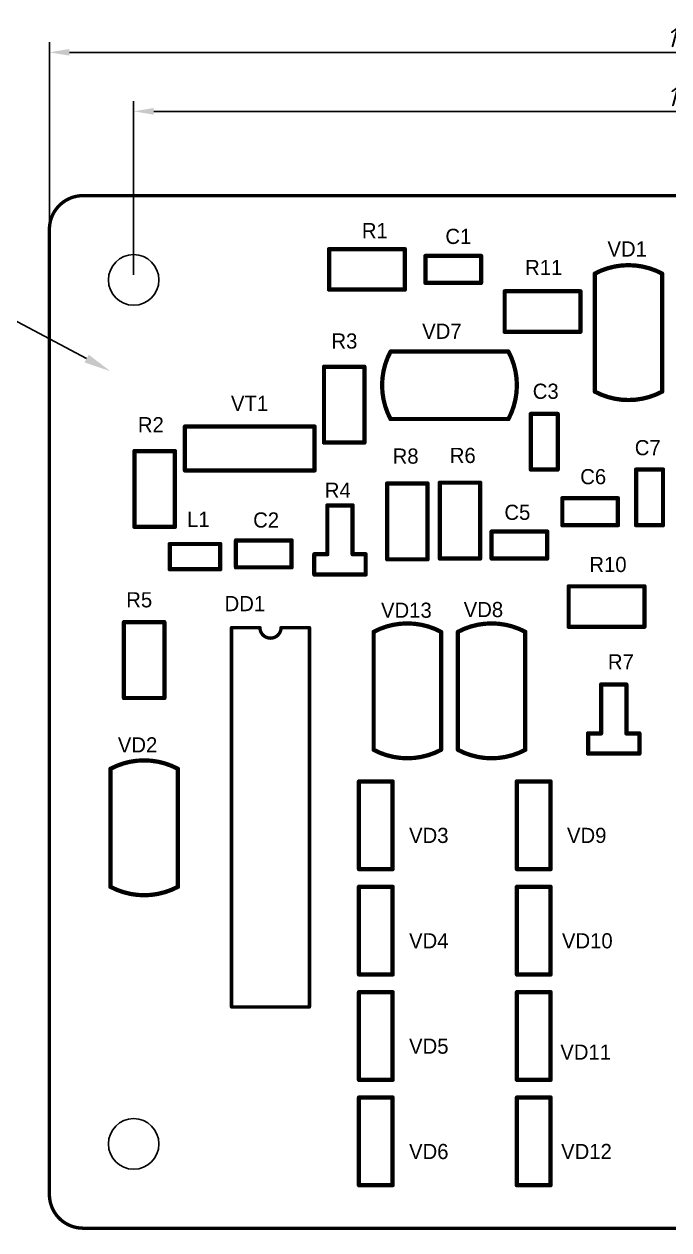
# Model space of a CAD drawing. Header units: millimetres. Extents: x -60 to 537, y -62 to 358.
# Drawn here: x 52.8 to 133.2, y 97.8 to 248 of the extents above; entities that cross this region are included whole.
import ezdxf
from ezdxf import colors
from ezdxf.entities.mleader import LeaderData, LeaderLine
from ezdxf.math import Vec2, Vec3

# ---------------------------------------------------------------- set-up
doc = ezdxf.new("R2010")
doc.units = ezdxf.units.MM
for name, color, linetype in [('KeepOutLayer', 6, 'Continuous'), ('TopOverlay', 2, 'Continuous'), ('Тонкие', 7, 'Continuous')]:
    doc.layers.add(name, color=color, linetype=linetype)
doc.styles.add('стиль1', font='isocpeui.ttf')
doc.dimstyles.new('ISO-25', dxfattribs={"dimtxt": 2.5, "dimasz": 2.5, "dimexe": 1.25, "dimexo": 0.625, "dimtad": 1, "dimtxsty": 'Standard', "dimcen": 2.5, "dimadec": 0, "dimazin": 0, "dimtfac": 1, "dimtmove": 0, "dimatfit": 3, "dimfxl": 1, "dimarcsym": 0})

# ---------------------------------------------------------------- blocks, each defined once
blk = doc.blocks.new('*D1')
at = {"layer": 'Defpoints', "color": 0, "transparency": 16777216}
for p in [(204.25, 237.14), (66.44, 216.14), (204.25, 216.14)]:
    blk.add_point(p, dxfattribs=at)
at = {"layer": 'Тонкие', "color": 0, "lineweight": -2, "transparency": 16777216}
for p, q in [((66.44, 216.77), (66.44, 238.39)), ((204.25, 216.77), (204.25, 238.39)), ((68.94, 237.14), (201.75, 237.14))]:
    blk.add_line(p, q, dxfattribs=at)
at = {"layer": 'Тонкие', "color": 0, "transparency": 16777216}
for points in [[(68.94, 237.56), (68.94, 236.73), (66.44, 237.14)], [(201.75, 237.56), (201.75, 236.73), (204.25, 237.14)]]:
    blk.add_solid(points, dxfattribs=at)
at = {"layer": 'Тонкие', "color": 0, "transparency": 16777216, "insert": (135.34, 239.02), "char_height": 2.5, "attachment_point": 5, "style": 'стиль1'}
blk.add_mtext('138', dxfattribs=at)
blk = doc.blocks.new('*D2')
at = {"layer": 'Defpoints', "color": 0, "transparency": 16777216}
for p in [(214.75, 244.49), (55.94, 216.18), (214.75, 216.18)]:
    blk.add_point(p, dxfattribs=at)
at = {"layer": 'Тонкие', "color": 0, "lineweight": -2, "transparency": 16777216}
for p, q in [((55.94, 216.8), (55.94, 245.74)), ((214.75, 216.8), (214.75, 245.74)), ((58.44, 244.49), (212.25, 244.49))]:
    blk.add_line(p, q, dxfattribs=at)
at = {"layer": 'Тонкие', "color": 0, "transparency": 16777216}
for points in [[(58.44, 244.91), (58.44, 244.08), (55.94, 244.49)], [(212.25, 244.91), (212.25, 244.08), (214.75, 244.49)]]:
    blk.add_solid(points, dxfattribs=at)
at = {"layer": 'Тонкие', "color": 0, "transparency": 16777216, "insert": (135.34, 246.37), "char_height": 2.5, "attachment_point": 5, "style": 'стиль1'}
blk.add_mtext('148', dxfattribs=at)

msp = doc.modelspace()

# ---------------------------------------------------------------- linework, layer by layer
for centre in [(66.438, 216.142), (66.438, 108.517)]:
    msp.add_circle(centre, 3.15)
at = {"layer": 'KeepOutLayer', "const_width": 0.42}
for points in [[(55.938, 222.442, -0.4142136), (60.138, 226.642)], [(60.138, 98.017, -0.4142136), (55.938, 102.217)]]:
    msp.add_lwpolyline(points, format="xyb", dxfattribs=at)
for points in [[(60.138, 226.642), (210.551, 226.642)], [(55.938, 101.954), (55.938, 222.442)], [(60.138, 98.017), (210.551, 98.017)]]:
    msp.add_lwpolyline(points, dxfattribs=at)
at = {"layer": 'KeepOutLayer', "const_width": 0.21}
for points in [[(60.033, 226.642, 1), (60.243, 226.642, 1)], [(60.033, 226.642, 1), (60.243, 226.642, 1)], [(55.833, 222.442, 1), (56.043, 222.442, 1)], [(55.833, 222.442, 1), (56.043, 222.442, 1)], [(55.833, 102.217, 1), (56.043, 102.217, 1)], [(55.833, 101.954, 1), (56.043, 101.954, 1)], [(60.033, 98.017, 1), (60.243, 98.017, 1)], [(60.033, 98.017, 1), (60.243, 98.017, 1)]]:
    msp.add_lwpolyline(points, format="xyb", close=True, dxfattribs=at)
at = {"layer": 'TopOverlay'}
for points, const_width in [([(90.799, 214.934), (90.799, 219.974)], 0.533), ([(90.799, 219.974), (100.248, 219.974)], 0.533), ([(100.248, 214.934), (100.248, 219.974)], 0.533), ([(102.821, 215.774), (102.821, 219.134)], 0.533), ([(102.821, 219.134), (109.751, 219.134)], 0.533), ([(109.751, 215.774), (109.751, 219.134)], 0.533), ([(123.926, 202.229), (123.926, 216.929)], 0.533), ([(132.326, 202.229), (132.326, 216.929)], 0.533), ([(90.799, 214.934), (100.248, 214.934)], 0.533), ([(102.821, 215.774), (109.751, 215.774)], 0.533), ([(112.691, 214.724), (122.141, 214.724)], 0.533), ([(112.691, 209.684), (112.691, 214.724)], 0.533), ([(122.141, 209.684), (122.141, 214.724)], 0.533), ([(112.691, 209.684), (122.141, 209.684)], 0.533), ([(98.463, 207.217), (113.163, 207.217)], 0.533), ([(90.168, 205.327), (95.208, 205.327)], 0.533), ([(90.168, 195.877), (90.168, 205.327)], 0.533), ([(95.208, 195.877), (95.208, 205.327)], 0.533), ([(98.463, 198.817), (113.163, 198.817)], 0.533), ([(115.946, 192.517), (115.946, 199.447)], 0.533), ([(115.946, 199.447), (119.306, 199.447)], 0.533), ([(119.306, 192.517), (119.306, 199.447)], 0.533), ([(72.831, 197.872), (89.001, 197.872)], 0.533), ([(72.831, 192.412), (72.831, 197.872)], 0.533), ([(89.001, 192.412), (89.001, 197.872)], 0.533), ([(90.168, 195.877), (95.208, 195.877)], 0.533), ([(66.544, 194.827), (71.584, 194.827)], 0.533), ([(66.544, 185.377), (66.544, 194.827)], 0.533), ([(71.584, 185.377), (71.584, 194.827)], 0.533), ([(72.831, 192.412), (89.001, 192.412)], 0.533), ([(115.946, 192.517), (119.306, 192.517)], 0.533), ([(129.071, 185.587), (129.071, 192.517)], 0.533), ([(129.071, 192.517), (132.431, 192.517)], 0.533), ([(132.431, 185.587), (132.431, 192.517)], 0.533), ([(98.043, 190.784), (103.083, 190.784)], 0.533), ([(98.043, 181.334), (98.043, 190.784)], 0.533), ([(103.083, 181.334), (103.083, 190.784)], 0.533), ([(104.606, 190.889), (109.646, 190.889)], 0.533), ([(104.606, 181.439), (104.606, 190.889)], 0.533), ([(109.646, 181.439), (109.646, 190.889)], 0.533), ([(90.588, 181.964), (90.588, 188.054)], 0.533), ([(90.588, 188.054), (93.738, 188.054)], 0.533), ([(93.738, 181.964), (93.738, 188.054)], 0.533), ([(119.884, 185.587), (119.884, 188.947)], 0.533), ([(119.884, 188.947), (126.813, 188.947)], 0.533), ([(126.813, 185.587), (126.813, 188.947)], 0.533), ([(66.544, 185.377), (71.584, 185.377)], 0.533), ([(111.063, 181.439), (111.063, 184.799)], 0.533), ([(111.063, 184.799), (117.993, 184.799)], 0.533), ([(117.993, 181.439), (117.993, 184.799)], 0.533), ([(119.884, 185.587), (126.813, 185.587)], 0.533), ([(129.071, 185.587), (132.431, 185.587)], 0.533), ([(70.943, 180.097), (70.943, 183.247)], 0.533), ([(70.943, 183.247), (77.243, 183.247)], 0.533), ([(77.243, 180.097), (77.243, 183.247)], 0.533), ([(79.196, 180.337), (79.196, 183.697)], 0.533), ([(79.196, 183.697), (86.126, 183.697)], 0.533), ([(86.126, 180.337), (86.126, 183.697)], 0.533), ([(88.961, 179.444), (88.961, 181.964)], 0.533), ([(88.961, 181.964), (90.588, 181.964)], 0.533), ([(93.738, 181.964), (95.366, 181.964)], 0.533), ([(95.366, 179.444), (95.366, 181.964)], 0.533), ([(70.943, 180.097), (77.243, 180.097)], 0.533), ([(79.196, 180.337), (86.126, 180.337)], 0.533), ([(98.043, 181.334), (103.083, 181.334)], 0.533), ([(104.606, 181.439), (109.646, 181.439)], 0.533), ([(111.063, 181.439), (117.993, 181.439)], 0.533), ([(88.961, 179.444), (95.366, 179.444)], 0.533), ([(120.671, 172.934), (120.671, 177.974)], 0.533), ([(120.671, 177.974), (130.121, 177.974)], 0.533), ([(130.121, 172.934), (130.121, 177.974)], 0.533), ([(65.231, 173.512), (70.271, 173.512)], 0.533), ([(65.231, 164.062), (65.231, 173.512)], 0.533), ([(70.271, 164.062), (70.271, 173.512)], 0.533), ([(78.639, 172.829), (82.188, 172.829)], 0.42), ([(78.639, 125.579), (78.639, 172.829)], 0.42), ([(84.813, 172.829), (88.362, 172.829)], 0.42), ([(88.362, 125.579), (88.362, 172.829)], 0.42), ([(120.671, 172.934), (130.121, 172.934)], 0.533), ([(96.363, 157.604), (96.363, 172.304)], 0.533), ([(104.763, 157.604), (104.763, 172.304)], 0.533), ([(106.863, 157.604), (106.863, 172.304)], 0.533), ([(115.263, 157.604), (115.263, 172.304)], 0.533), ([(124.713, 159.652), (124.713, 165.742)], 0.533), ([(124.713, 165.742), (127.864, 165.742)], 0.533), ([(127.864, 159.652), (127.864, 165.742)], 0.533), ([(65.231, 164.062), (70.271, 164.062)], 0.533), ([(123.086, 157.132), (123.086, 159.652)], 0.533), ([(123.086, 159.652), (124.713, 159.652)], 0.533), ([(127.864, 159.652), (129.491, 159.652)], 0.533), ([(129.491, 157.132), (129.491, 159.652)], 0.533), ([(123.086, 157.132), (129.491, 157.132)], 0.533), ([(63.551, 140.542), (63.551, 155.242)], 0.533), ([(71.951, 140.542), (71.951, 155.242)], 0.533), ([(94.526, 142.747), (94.526, 153.667)], 0.533), ([(94.526, 153.667), (98.726, 153.667)], 0.533), ([(98.726, 142.747), (98.726, 153.667)], 0.533), ([(114.213, 142.747), (114.213, 153.667)], 0.533), ([(114.213, 153.667), (118.413, 153.667)], 0.533), ([(118.413, 142.747), (118.413, 153.667)], 0.533), ([(94.526, 142.747), (98.726, 142.747)], 0.533), ([(114.213, 142.747), (118.413, 142.747)], 0.533), ([(94.526, 129.622), (94.526, 140.542)], 0.533), ([(94.526, 140.542), (98.726, 140.542)], 0.533), ([(98.726, 129.622), (98.726, 140.542)], 0.533), ([(114.213, 129.622), (114.213, 140.542)], 0.533), ([(114.213, 140.542), (118.413, 140.542)], 0.533), ([(118.413, 129.622), (118.413, 140.542)], 0.533), ([(94.526, 129.622), (98.726, 129.622)], 0.533), ([(114.213, 129.622), (118.413, 129.622)], 0.533), ([(94.526, 116.497), (94.526, 127.417)], 0.533), ([(94.526, 127.417), (98.726, 127.417)], 0.533), ([(98.726, 116.497), (98.726, 127.417)], 0.533), ([(114.213, 116.497), (114.213, 127.417)], 0.533), ([(114.213, 127.417), (118.413, 127.417)], 0.533), ([(118.413, 116.497), (118.413, 127.417)], 0.533), ([(78.639, 125.579), (88.362, 125.579)], 0.42), ([(94.526, 116.497), (98.726, 116.497)], 0.533), ([(114.213, 116.497), (118.413, 116.497)], 0.533), ([(94.526, 103.372), (94.526, 114.292)], 0.533), ([(94.526, 114.292), (98.726, 114.292)], 0.533), ([(98.726, 103.372), (98.726, 114.292)], 0.533), ([(114.213, 103.372), (114.213, 114.292)], 0.533), ([(114.213, 114.292), (118.413, 114.292)], 0.533), ([(118.413, 103.372), (118.413, 114.292)], 0.533), ([(94.526, 103.372), (98.726, 103.372)], 0.533), ([(114.213, 103.372), (118.413, 103.372)], 0.533)]:
    msp.add_lwpolyline(points, dxfattribs=dict(at, const_width=const_width))
for points, const_width in [([(90.665, 219.974, 1), (90.932, 219.974, 1)], 0.267), ([(90.665, 219.974, 1), (90.932, 219.974, 1)], 0.267), ([(100.115, 219.974, 1), (100.382, 219.974, 1)], 0.267), ([(100.115, 219.974, 1), (100.382, 219.974, 1)], 0.267), ([(102.688, 219.134, 1), (102.954, 219.134, 1)], 0.267), ([(102.688, 219.134, 1), (102.954, 219.134, 1)], 0.267), ([(109.618, 219.134, 1), (109.884, 219.134, 1)], 0.267), ([(109.618, 219.134, 1), (109.884, 219.134, 1)], 0.267), ([(123.793, 216.929, 1), (124.059, 216.929, 1)], 0.267), ([(123.793, 216.929, 1), (124.059, 216.929, 1)], 0.267), ([(132.193, 216.929, 1), (132.459, 216.929, 1)], 0.267), ([(132.193, 216.929, 1), (132.459, 216.929, 1)], 0.267), ([(90.665, 214.934, 1), (90.932, 214.934, 1)], 0.267), ([(90.665, 214.934, 1), (90.932, 214.934, 1)], 0.267), ([(100.115, 214.934, 1), (100.382, 214.934, 1)], 0.267), ([(100.115, 214.934, 1), (100.382, 214.934, 1)], 0.267), ([(102.688, 215.774, 1), (102.954, 215.774, 1)], 0.267), ([(102.688, 215.774, 1), (102.954, 215.774, 1)], 0.267), ([(109.618, 215.774, 1), (109.884, 215.774, 1)], 0.267), ([(109.618, 215.774, 1), (109.884, 215.774, 1)], 0.267), ([(112.558, 214.724, 1), (112.824, 214.724, 1)], 0.267), ([(112.558, 214.724, 1), (112.824, 214.724, 1)], 0.267), ([(122.008, 214.724, 1), (122.274, 214.724, 1)], 0.267), ([(122.008, 214.724, 1), (122.274, 214.724, 1)], 0.267), ([(112.558, 209.684, 1), (112.824, 209.684, 1)], 0.267), ([(112.558, 209.684, 1), (112.824, 209.684, 1)], 0.267), ([(122.008, 209.684, 1), (122.274, 209.684, 1)], 0.267), ([(122.008, 209.684, 1), (122.274, 209.684, 1)], 0.267), ([(98.33, 207.217, 1), (98.597, 207.217, 1)], 0.267), ([(98.33, 207.217, 1), (98.597, 207.217, 1)], 0.267), ([(113.03, 207.217, 1), (113.297, 207.217, 1)], 0.267), ([(113.03, 207.217, 1), (113.297, 207.217, 1)], 0.267), ([(90.035, 205.327, 1), (90.302, 205.327, 1)], 0.267), ([(90.035, 205.327, 1), (90.302, 205.327, 1)], 0.267), ([(95.075, 205.327, 1), (95.342, 205.327, 1)], 0.267), ([(95.075, 205.327, 1), (95.342, 205.327, 1)], 0.267), ([(123.793, 202.229, 1), (124.059, 202.229, 1)], 0.267), ([(123.793, 202.229, 1), (124.059, 202.229, 1)], 0.267), ([(132.193, 202.229, 1), (132.459, 202.229, 1)], 0.267), ([(132.193, 202.229, 1), (132.459, 202.229, 1)], 0.267), ([(98.33, 198.817, 1), (98.597, 198.817, 1)], 0.267), ([(98.33, 198.817, 1), (98.597, 198.817, 1)], 0.267), ([(113.03, 198.817, 1), (113.297, 198.817, 1)], 0.267), ([(113.03, 198.817, 1), (113.297, 198.817, 1)], 0.267), ([(115.813, 199.447, 1), (116.079, 199.447, 1)], 0.267), ([(115.813, 199.447, 1), (116.079, 199.447, 1)], 0.267), ([(119.173, 199.447, 1), (119.439, 199.447, 1)], 0.267), ([(119.173, 199.447, 1), (119.439, 199.447, 1)], 0.267), ([(72.697, 197.872, 1), (72.964, 197.872, 1)], 0.267), ([(72.697, 197.872, 1), (72.964, 197.872, 1)], 0.267), ([(88.867, 197.872, 1), (89.134, 197.872, 1)], 0.267), ([(88.867, 197.872, 1), (89.134, 197.872, 1)], 0.267), ([(90.035, 195.877, 1), (90.302, 195.877, 1)], 0.267), ([(90.035, 195.877, 1), (90.302, 195.877, 1)], 0.267), ([(95.075, 195.877, 1), (95.342, 195.877, 1)], 0.267), ([(95.075, 195.877, 1), (95.342, 195.877, 1)], 0.267), ([(66.41, 194.827, 1), (66.677, 194.827, 1)], 0.267), ([(66.41, 194.827, 1), (66.677, 194.827, 1)], 0.267), ([(71.45, 194.827, 1), (71.717, 194.827, 1)], 0.267), ([(71.45, 194.827, 1), (71.717, 194.827, 1)], 0.267), ([(72.697, 192.412, 1), (72.964, 192.412, 1)], 0.267), ([(72.697, 192.412, 1), (72.964, 192.412, 1)], 0.267), ([(88.867, 192.412, 1), (89.134, 192.412, 1)], 0.267), ([(88.867, 192.412, 1), (89.134, 192.412, 1)], 0.267), ([(115.813, 192.517, 1), (116.079, 192.517, 1)], 0.267), ([(115.813, 192.517, 1), (116.079, 192.517, 1)], 0.267), ([(119.173, 192.517, 1), (119.439, 192.517, 1)], 0.267), ([(119.173, 192.517, 1), (119.439, 192.517, 1)], 0.267), ([(128.938, 192.517, 1), (129.204, 192.517, 1)], 0.267), ([(128.938, 192.517, 1), (129.204, 192.517, 1)], 0.267), ([(132.298, 192.517, 1), (132.564, 192.517, 1)], 0.267), ([(132.298, 192.517, 1), (132.564, 192.517, 1)], 0.267), ([(97.91, 190.784, 1), (98.177, 190.784, 1)], 0.267), ([(97.91, 190.784, 1), (98.177, 190.784, 1)], 0.267), ([(102.95, 190.784, 1), (103.217, 190.784, 1)], 0.267), ([(102.95, 190.784, 1), (103.217, 190.784, 1)], 0.267), ([(104.473, 190.889, 1), (104.739, 190.889, 1)], 0.267), ([(104.473, 190.889, 1), (104.739, 190.889, 1)], 0.267), ([(109.513, 190.889, 1), (109.779, 190.889, 1)], 0.267), ([(109.513, 190.889, 1), (109.779, 190.889, 1)], 0.267), ([(90.455, 188.054, 1), (90.722, 188.054, 1)], 0.267), ([(90.455, 188.054, 1), (90.722, 188.054, 1)], 0.267), ([(93.605, 188.054, 1), (93.872, 188.054, 1)], 0.267), ([(93.605, 188.054, 1), (93.872, 188.054, 1)], 0.267), ([(119.75, 188.947, 1), (120.017, 188.947, 1)], 0.267), ([(119.75, 188.947, 1), (120.017, 188.947, 1)], 0.267), ([(126.68, 188.947, 1), (126.947, 188.947, 1)], 0.267), ([(126.68, 188.947, 1), (126.947, 188.947, 1)], 0.267), ([(66.41, 185.377, 1), (66.677, 185.377, 1)], 0.267), ([(66.41, 185.377, 1), (66.677, 185.377, 1)], 0.267), ([(71.45, 185.377, 1), (71.717, 185.377, 1)], 0.267), ([(71.45, 185.377, 1), (71.717, 185.377, 1)], 0.267), ([(110.93, 184.799, 1), (111.197, 184.799, 1)], 0.267), ([(110.93, 184.799, 1), (111.197, 184.799, 1)], 0.267), ([(117.86, 184.799, 1), (118.127, 184.799, 1)], 0.267), ([(117.86, 184.799, 1), (118.127, 184.799, 1)], 0.267), ([(119.75, 185.587, 1), (120.017, 185.587, 1)], 0.267), ([(119.75, 185.587, 1), (120.017, 185.587, 1)], 0.267), ([(126.68, 185.587, 1), (126.947, 185.587, 1)], 0.267), ([(126.68, 185.587, 1), (126.947, 185.587, 1)], 0.267), ([(128.938, 185.587, 1), (129.204, 185.587, 1)], 0.267), ([(128.938, 185.587, 1), (129.204, 185.587, 1)], 0.267), ([(132.298, 185.587, 1), (132.564, 185.587, 1)], 0.267), ([(132.298, 185.587, 1), (132.564, 185.587, 1)], 0.267), ([(70.81, 183.247, 1), (71.077, 183.247, 1)], 0.267), ([(70.81, 183.247, 1), (71.077, 183.247, 1)], 0.267), ([(77.11, 183.247, 1), (77.377, 183.247, 1)], 0.267), ([(79.063, 183.697, 1), (79.329, 183.697, 1)], 0.267), ([(79.063, 183.697, 1), (79.329, 183.697, 1)], 0.267), ([(85.993, 183.697, 1), (86.259, 183.697, 1)], 0.267), ([(85.993, 183.697, 1), (86.259, 183.697, 1)], 0.267), ([(88.828, 181.964, 1), (89.094, 181.964, 1)], 0.267), ([(88.828, 181.964, 1), (89.094, 181.964, 1)], 0.267), ([(90.455, 181.964, 1), (90.722, 181.964, 1)], 0.267), ([(90.455, 181.964, 1), (90.722, 181.964, 1)], 0.267), ([(93.605, 181.964, 1), (93.872, 181.964, 1)], 0.267), ([(93.605, 181.964, 1), (93.872, 181.964, 1)], 0.267), ([(95.233, 181.964, 1), (95.499, 181.964, 1)], 0.267), ([(95.233, 181.964, 1), (95.499, 181.964, 1)], 0.267), ([(70.81, 180.097, 1), (71.077, 180.097, 1)], 0.267), ([(77.11, 180.097, 1), (77.377, 180.097, 1)], 0.267), ([(79.063, 180.337, 1), (79.329, 180.337, 1)], 0.267), ([(79.063, 180.337, 1), (79.329, 180.337, 1)], 0.267), ([(85.993, 180.337, 1), (86.259, 180.337, 1)], 0.267), ([(85.993, 180.337, 1), (86.259, 180.337, 1)], 0.267), ([(97.91, 181.334, 1), (98.177, 181.334, 1)], 0.267), ([(97.91, 181.334, 1), (98.177, 181.334, 1)], 0.267), ([(102.95, 181.334, 1), (103.217, 181.334, 1)], 0.267), ([(102.95, 181.334, 1), (103.217, 181.334, 1)], 0.267), ([(104.473, 181.439, 1), (104.739, 181.439, 1)], 0.267), ([(104.473, 181.439, 1), (104.739, 181.439, 1)], 0.267), ([(109.513, 181.439, 1), (109.779, 181.439, 1)], 0.267), ([(109.513, 181.439, 1), (109.779, 181.439, 1)], 0.267), ([(110.93, 181.439, 1), (111.197, 181.439, 1)], 0.267), ([(110.93, 181.439, 1), (111.197, 181.439, 1)], 0.267), ([(117.86, 181.439, 1), (118.127, 181.439, 1)], 0.267), ([(117.86, 181.439, 1), (118.127, 181.439, 1)], 0.267), ([(88.828, 179.444, 1), (89.094, 179.444, 1)], 0.267), ([(88.828, 179.444, 1), (89.094, 179.444, 1)], 0.267), ([(95.233, 179.444, 1), (95.499, 179.444, 1)], 0.267), ([(95.233, 179.444, 1), (95.499, 179.444, 1)], 0.267), ([(120.538, 177.974, 1), (120.804, 177.974, 1)], 0.267), ([(120.538, 177.974, 1), (120.804, 177.974, 1)], 0.267), ([(129.988, 177.974, 1), (130.254, 177.974, 1)], 0.267), ([(129.988, 177.974, 1), (130.254, 177.974, 1)], 0.267), ([(65.098, 173.512, 1), (65.364, 173.512, 1)], 0.267), ([(65.098, 173.512, 1), (65.364, 173.512, 1)], 0.267), ([(70.138, 173.512, 1), (70.404, 173.512, 1)], 0.267), ([(70.138, 173.512, 1), (70.404, 173.512, 1)], 0.267), ([(78.534, 172.829, 1), (78.744, 172.829, 1)], 0.21), ([(78.534, 172.829, 1), (78.744, 172.829, 1)], 0.21), ([(82.083, 172.829, 1), (82.293, 172.829, 1)], 0.21), ([(82.083, 172.829, 1), (82.293, 172.829, 1)], 0.21), ([(84.708, 172.829, 1), (84.918, 172.829, 1)], 0.21), ([(84.708, 172.829, 1), (84.918, 172.829, 1)], 0.21), ([(88.257, 172.829, 1), (88.467, 172.829, 1)], 0.21), ([(88.257, 172.829, 1), (88.467, 172.829, 1)], 0.21), ([(120.538, 172.934, 1), (120.804, 172.934, 1)], 0.267), ([(120.538, 172.934, 1), (120.804, 172.934, 1)], 0.267), ([(129.988, 172.934, 1), (130.254, 172.934, 1)], 0.267), ([(129.988, 172.934, 1), (130.254, 172.934, 1)], 0.267), ([(96.23, 172.304, 1), (96.497, 172.304, 1)], 0.267), ([(96.23, 172.304, 1), (96.497, 172.304, 1)], 0.267), ([(104.63, 172.304, 1), (104.897, 172.304, 1)], 0.267), ([(104.63, 172.304, 1), (104.897, 172.304, 1)], 0.267), ([(106.73, 172.304, 1), (106.997, 172.304, 1)], 0.267), ([(106.73, 172.304, 1), (106.997, 172.304, 1)], 0.267), ([(115.13, 172.304, 1), (115.397, 172.304, 1)], 0.267), ([(115.13, 172.304, 1), (115.397, 172.304, 1)], 0.267), ([(124.58, 165.742, 1), (124.847, 165.742, 1)], 0.267), ([(124.58, 165.742, 1), (124.847, 165.742, 1)], 0.267), ([(127.73, 165.742, 1), (127.997, 165.742, 1)], 0.267), ([(127.73, 165.742, 1), (127.997, 165.742, 1)], 0.267), ([(65.098, 164.062, 1), (65.364, 164.062, 1)], 0.267), ([(65.098, 164.062, 1), (65.364, 164.062, 1)], 0.267), ([(70.138, 164.062, 1), (70.404, 164.062, 1)], 0.267), ([(70.138, 164.062, 1), (70.404, 164.062, 1)], 0.267), ([(122.953, 159.652, 1), (123.219, 159.652, 1)], 0.267), ([(122.953, 159.652, 1), (123.219, 159.652, 1)], 0.267), ([(124.58, 159.652, 1), (124.847, 159.652, 1)], 0.267), ([(124.58, 159.652, 1), (124.847, 159.652, 1)], 0.267), ([(127.73, 159.652, 1), (127.997, 159.652, 1)], 0.267), ([(127.73, 159.652, 1), (127.997, 159.652, 1)], 0.267), ([(129.358, 159.652, 1), (129.624, 159.652, 1)], 0.267), ([(129.358, 159.652, 1), (129.624, 159.652, 1)], 0.267), ([(96.23, 157.604, 1), (96.497, 157.604, 1)], 0.267), ([(96.23, 157.604, 1), (96.497, 157.604, 1)], 0.267), ([(104.63, 157.604, 1), (104.897, 157.604, 1)], 0.267), ([(104.63, 157.604, 1), (104.897, 157.604, 1)], 0.267), ([(106.73, 157.604, 1), (106.997, 157.604, 1)], 0.267), ([(106.73, 157.604, 1), (106.997, 157.604, 1)], 0.267), ([(115.13, 157.604, 1), (115.397, 157.604, 1)], 0.267), ([(115.13, 157.604, 1), (115.397, 157.604, 1)], 0.267), ([(122.953, 157.132, 1), (123.219, 157.132, 1)], 0.267), ([(122.953, 157.132, 1), (123.219, 157.132, 1)], 0.267), ([(129.358, 157.132, 1), (129.624, 157.132, 1)], 0.267), ([(129.358, 157.132, 1), (129.624, 157.132, 1)], 0.267), ([(63.418, 155.242, 1), (63.684, 155.242, 1)], 0.267), ([(63.418, 155.242, 1), (63.684, 155.242, 1)], 0.267), ([(71.818, 155.242, 1), (72.084, 155.242, 1)], 0.267), ([(71.818, 155.242, 1), (72.084, 155.242, 1)], 0.267), ([(94.393, 153.667, 1), (94.659, 153.667, 1)], 0.267), ([(94.393, 153.667, 1), (94.659, 153.667, 1)], 0.267), ([(98.593, 153.667, 1), (98.859, 153.667, 1)], 0.267), ([(98.593, 153.667, 1), (98.859, 153.667, 1)], 0.267), ([(114.08, 153.667, 1), (114.347, 153.667, 1)], 0.267), ([(114.08, 153.667, 1), (114.347, 153.667, 1)], 0.267), ([(118.28, 153.667, 1), (118.547, 153.667, 1)], 0.267), ([(118.28, 153.667, 1), (118.547, 153.667, 1)], 0.267), ([(94.393, 142.747, 1), (94.659, 142.747, 1)], 0.267), ([(94.393, 142.747, 1), (94.659, 142.747, 1)], 0.267), ([(98.593, 142.747, 1), (98.859, 142.747, 1)], 0.267), ([(98.593, 142.747, 1), (98.859, 142.747, 1)], 0.267), ([(114.08, 142.747, 1), (114.347, 142.747, 1)], 0.267), ([(114.08, 142.747, 1), (114.347, 142.747, 1)], 0.267), ([(118.28, 142.747, 1), (118.547, 142.747, 1)], 0.267), ([(118.28, 142.747, 1), (118.547, 142.747, 1)], 0.267), ([(63.418, 140.542, 1), (63.684, 140.542, 1)], 0.267), ([(63.418, 140.542, 1), (63.684, 140.542, 1)], 0.267), ([(71.818, 140.542, 1), (72.084, 140.542, 1)], 0.267), ([(71.818, 140.542, 1), (72.084, 140.542, 1)], 0.267), ([(94.393, 140.542, 1), (94.659, 140.542, 1)], 0.267), ([(94.393, 140.542, 1), (94.659, 140.542, 1)], 0.267), ([(98.593, 140.542, 1), (98.859, 140.542, 1)], 0.267), ([(98.593, 140.542, 1), (98.859, 140.542, 1)], 0.267), ([(114.08, 140.542, 1), (114.347, 140.542, 1)], 0.267), ([(114.08, 140.542, 1), (114.347, 140.542, 1)], 0.267), ([(118.28, 140.542, 1), (118.547, 140.542, 1)], 0.267), ([(118.28, 140.542, 1), (118.547, 140.542, 1)], 0.267), ([(94.393, 129.622, 1), (94.659, 129.622, 1)], 0.267), ([(94.393, 129.622, 1), (94.659, 129.622, 1)], 0.267), ([(98.593, 129.622, 1), (98.859, 129.622, 1)], 0.267), ([(98.593, 129.622, 1), (98.859, 129.622, 1)], 0.267), ([(114.08, 129.622, 1), (114.347, 129.622, 1)], 0.267), ([(114.08, 129.622, 1), (114.347, 129.622, 1)], 0.267), ([(118.28, 129.622, 1), (118.547, 129.622, 1)], 0.267), ([(118.28, 129.622, 1), (118.547, 129.622, 1)], 0.267), ([(94.393, 127.417, 1), (94.659, 127.417, 1)], 0.267), ([(94.393, 127.417, 1), (94.659, 127.417, 1)], 0.267), ([(98.593, 127.417, 1), (98.859, 127.417, 1)], 0.267), ([(98.593, 127.417, 1), (98.859, 127.417, 1)], 0.267), ([(114.08, 127.417, 1), (114.347, 127.417, 1)], 0.267), ([(114.08, 127.417, 1), (114.347, 127.417, 1)], 0.267), ([(118.28, 127.417, 1), (118.547, 127.417, 1)], 0.267), ([(118.28, 127.417, 1), (118.547, 127.417, 1)], 0.267), ([(78.534, 125.579, 1), (78.744, 125.579, 1)], 0.21), ([(78.534, 125.579, 1), (78.744, 125.579, 1)], 0.21), ([(88.257, 125.579, 1), (88.467, 125.579, 1)], 0.21), ([(88.257, 125.579, 1), (88.467, 125.579, 1)], 0.21), ([(94.393, 116.497, 1), (94.659, 116.497, 1)], 0.267), ([(94.393, 116.497, 1), (94.659, 116.497, 1)], 0.267), ([(98.593, 116.497, 1), (98.859, 116.497, 1)], 0.267), ([(98.593, 116.497, 1), (98.859, 116.497, 1)], 0.267), ([(114.08, 116.497, 1), (114.347, 116.497, 1)], 0.267), ([(114.08, 116.497, 1), (114.347, 116.497, 1)], 0.267), ([(118.28, 116.497, 1), (118.547, 116.497, 1)], 0.267), ([(118.28, 116.497, 1), (118.547, 116.497, 1)], 0.267), ([(94.393, 114.292, 1), (94.659, 114.292, 1)], 0.267), ([(94.393, 114.292, 1), (94.659, 114.292, 1)], 0.267), ([(98.593, 114.292, 1), (98.859, 114.292, 1)], 0.267), ([(98.593, 114.292, 1), (98.859, 114.292, 1)], 0.267), ([(114.08, 114.292, 1), (114.347, 114.292, 1)], 0.267), ([(114.08, 114.292, 1), (114.347, 114.292, 1)], 0.267), ([(118.28, 114.292, 1), (118.547, 114.292, 1)], 0.267), ([(118.28, 114.292, 1), (118.547, 114.292, 1)], 0.267), ([(94.393, 103.372, 1), (94.659, 103.372, 1)], 0.267), ([(94.393, 103.372, 1), (94.659, 103.372, 1)], 0.267), ([(98.593, 103.372, 1), (98.859, 103.372, 1)], 0.267), ([(98.593, 103.372, 1), (98.859, 103.372, 1)], 0.267), ([(114.08, 103.372, 1), (114.347, 103.372, 1)], 0.267), ([(114.08, 103.372, 1), (114.347, 103.372, 1)], 0.267), ([(118.28, 103.372, 1), (118.547, 103.372, 1)], 0.267), ([(118.28, 103.372, 1), (118.547, 103.372, 1)], 0.267)]:
    msp.add_lwpolyline(points, format="xyb", close=True, dxfattribs=dict(at, const_width=const_width))
for points, const_width in [([(123.926, 216.929, -0.2499994), (132.326, 216.929)], 0.533), ([(98.463, 198.817, -0.2499994), (98.463, 207.217)], 0.533), ([(113.163, 207.217, -0.2499994), (113.163, 198.817)], 0.533), ([(132.326, 202.229, -0.2499994), (123.926, 202.229)], 0.533), ([(84.813, 172.829, -1), (82.188, 172.829)], 0.42), ([(96.363, 172.304, -0.2499994), (104.763, 172.304)], 0.533), ([(106.863, 172.304, -0.2499994), (115.263, 172.304)], 0.533), ([(104.763, 157.604, -0.2499994), (96.363, 157.604)], 0.533), ([(115.263, 157.604, -0.2499994), (106.863, 157.604)], 0.533), ([(63.551, 155.242, -0.2499994), (71.951, 155.242)], 0.533), ([(71.951, 140.542, -0.2499994), (63.551, 140.542)], 0.533)]:
    msp.add_lwpolyline(points, format="xyb", dxfattribs=dict(at, const_width=const_width))

# ---------------------------------------------------------------- texts
for s, p in [('R1', (94.894, 221.34)), ('C1', (105.302, 220.62)), ('VD1', (125.506, 219.053)), ('R11', (115.239, 216.746)), ('VD7', (102.409, 208.803)), ('R3', (91.097, 207.587)), ('C3', (116.193, 201.331)), ('VT1', (78.574, 199.815)), ('R2', (66.969, 197.164)), ('C7', (128.914, 194.304)), ('R8', (98.727, 193.253)), ('R6', (105.851, 193.335)), ('C6', (122.109, 190.691)), ('R4', (90.274, 189)), ('C5', (112.66, 186.25)), ('L1', (73.107, 185.378)), ('C2', (81.34, 185.295)), ('R10', (123.251, 179.752)), ('R5', (65.52, 175.354)), ('DD1', (77.78, 174.878)), ('VD13', (97.277, 174.053)), ('VD8', (107.585, 174.135)), ('R7', (125.566, 167.62)), ('VD2', (64.47, 157.28)), ('VD3', (100.775, 146.003)), ('VD9', (120.463, 146.003)), ('VD4', (100.775, 132.878)), ('VD10', (119.833, 132.878)), ('VD5', (100.775, 119.753)), ('VD11', (119.632, 119.009)), ('VD6', (100.775, 106.628)), ('VD12', (119.728, 106.628))]:
    msp.add_text(s, height=1.89, dxfattribs=at).set_placement(p)

# ---------------------------------------------------------------- dimensions: what is measured, and where the dimension line sits
at = {"layer": 'Тонкие'}
for base, p1, p2, text, picture, middle in [((214.751, 244.492), (55.938, 216.179), (214.751, 216.179), '148', '*D2', (135.345, 244.492)), ((204.251, 237.142), (66.438, 216.142), (204.251, 216.142), '138', '*D1', (135.345, 237.142))]:
    dim = msp.add_linear_dim(base=base, p1=p1, p2=p2, text=text, dimstyle='ISO-25', override={"dimtxsty": 'стиль1'}, dxfattribs=at)
    dim.commit()
    dim.dimension.update_dxf_attribs({"geometry": picture, "text_midpoint": middle, "dimtype": 160})

# ---------------------------------------------------------------- leaders
ml = msp.add_multileader_mtext('Standard')
ml.set_content('1', color=256, style='стиль1')
ml.set_leader_properties()
ml.build(insert=Vec2(0, 0))
ml.multileader.update_dxf_attribs({"text_right_attachment_type": 6, "arrow_head_size": 3.36})
ctx = ml.context
ctx.base_point, ctx.char_height, ctx.arrow_head_size, ctx.landing_gap_size, ctx.plane_origin = Vec3(17.458, 226.977), 3.36, 3.36, 1.68, Vec3(63.549, 204.768)
ctx.right_attachment, ctx.text_align_type = 6, 2
notes = []
notes.append((ctx, [(0, (1, 1, 0), (26.156, 224.625), (-1, 0), 4.118, [(0, [(63.549, 204.768)], 0, [])])]))
ctx.mtext.insert, ctx.mtext.alignment, ctx.mtext.flow_direction = Vec3(20.457, 228.657), 3, 5
for ctx, leaders in notes:
    for number, flags, end, landing, length, lines in leaders:
        leader = LeaderData()
        leader.index, (leader.has_last_leader_line, leader.has_dogleg_vector, leader.attachment_direction) = number, flags
        leader.last_leader_point, leader.dogleg_vector, leader.dogleg_length = Vec3(end), Vec3(landing), length
        for number, points, colour, breaks in lines:
            line = LeaderLine()
            line.index, line.vertices, line.color, line.breaks = number, Vec3.list(points), colors.encode_raw_color(colour), breaks
            leader.lines.append(line)
        ctx.leaders.append(leader)

doc.saveas('drawing.dxf')
